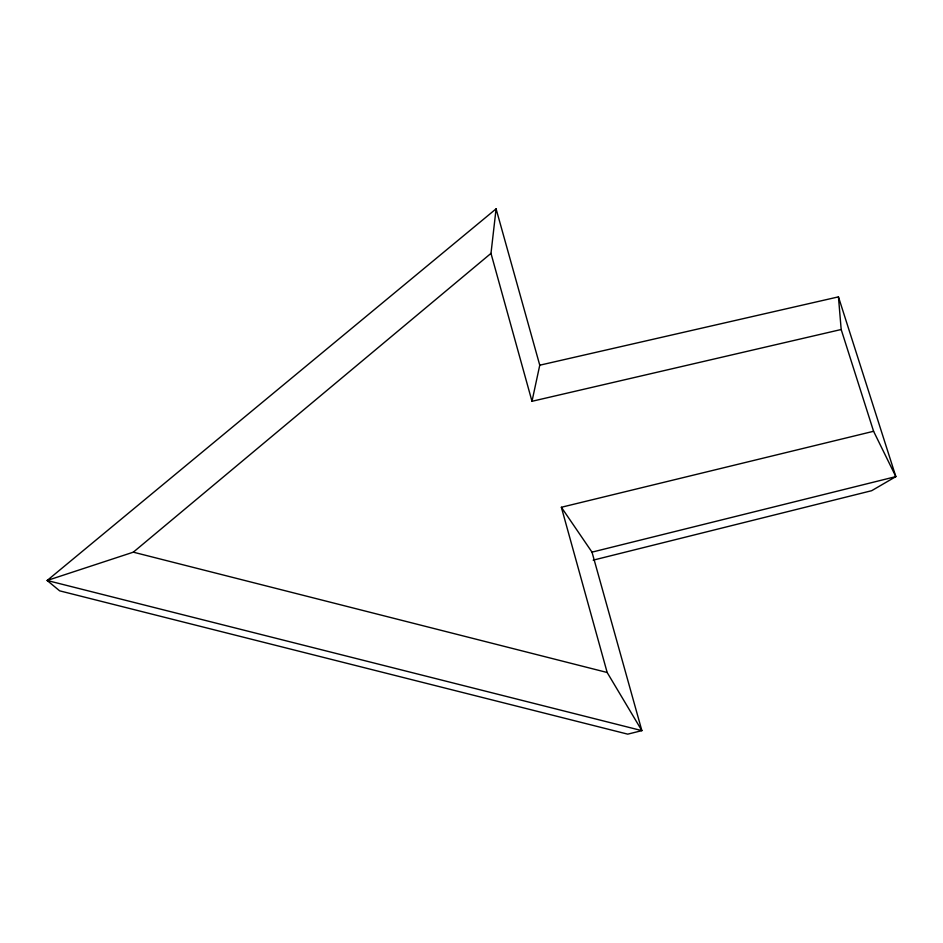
<?xml version="1.0" encoding="UTF-8"?>
<svg xmlns="http://www.w3.org/2000/svg" width="943" height="943" viewBox="0 0 943 943"><rect width="100%" height="100%" fill="white"/><g stroke="black" fill="none" stroke-linecap="round" stroke-linejoin="round"><path stroke-width="1.41" d="M531.993 401.294L539.761 365.2L838.445 296.868L841.18 329.508L531.993 401.294L490.985 253.372L496.089 208.851L47.15 580.487L59.645 590.837L627.732 734.149L641.865 730.636L592.004 552.138L561.368 507.263L873.583 431.281L895.85 476.616L871.662 490.702L593.171 560.154M561.368 507.263L607.162 672.489L641.865 730.636L47.15 580.487L133.317 552.174L490.985 253.372M592.004 552.138L895.85 476.616L838.445 296.868M133.317 552.174L607.162 672.489M841.18 329.508L873.583 431.281M496.089 208.851L539.761 365.2"/></g></svg>
